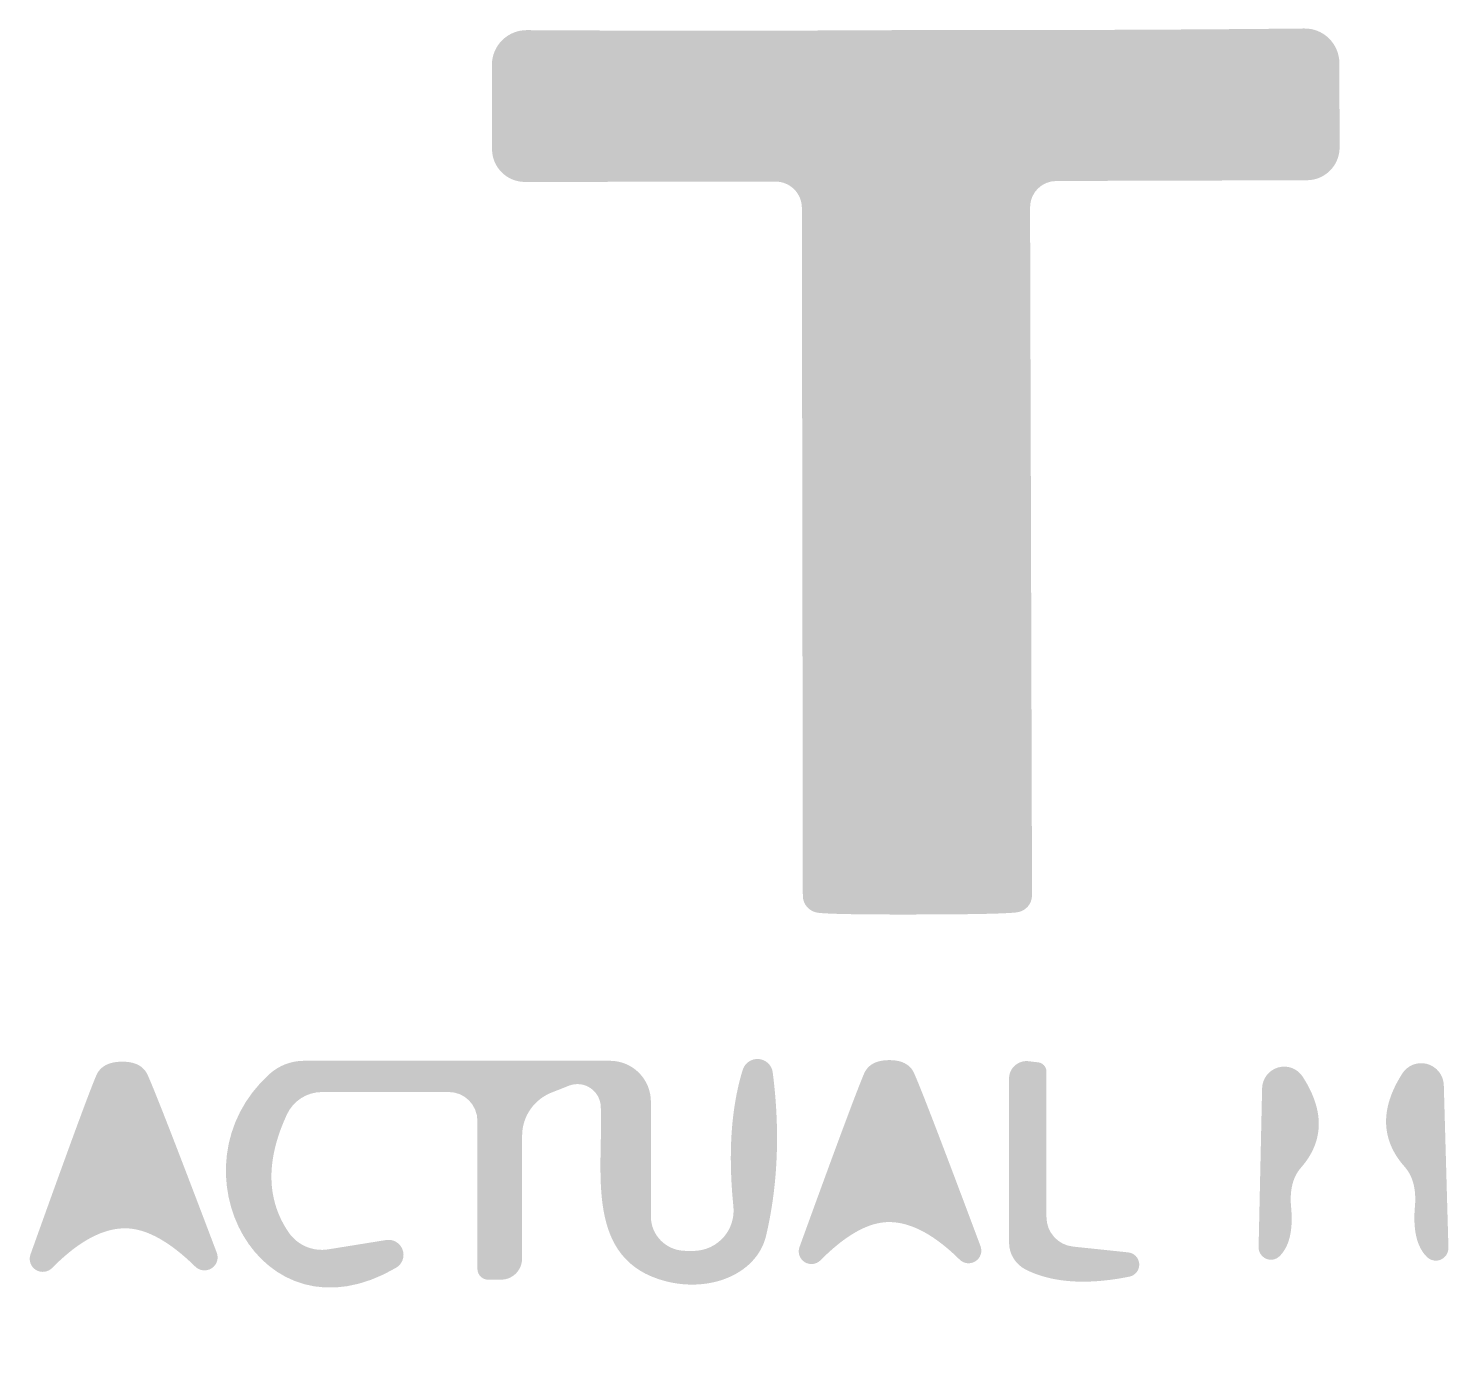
# Model space of a CAD drawing. Extents: x 0 to 650, y 0 to 488.
# Drawn here: x 372.96 to 409.8, y 12.78 to 47 of the extents above; entities that cross this region are included whole.
import ezdxf

# ---------------------------------------------------------------- set-up
doc = ezdxf.new("R2010")
doc.units = 0
doc.linetypes.add('Solid', pattern=[0])
doc.layers.add('Layer 1', color=7, linetype='Solid', lineweight=0)

msp = doc.modelspace()

# ---------------------------------------------------------------- hatches: boundary and pattern name
at = {"layer": 'Layer 1', "linetype": 'Solid', "lineweight": 0}
h = msp.add_hatch(color=8, dxfattribs=at)
edge = h.paths.add_edge_path(flags=0)
edge.add_spline(control_points=[(396.025, 24.015), (393.818, 24.01), (393.438, 24.061)], knot_values=[0, 0, 0, 1, 1, 1], degree=2, periodic=0)
edge.add_line((393.438, 24.061), (393.438, 24.061))
edge.add_spline(control_points=[(393.438, 24.061), (393.217, 24.09), (393.051, 24.279), (393.051, 24.503)], knot_values=[0, 0, 0, 0, 1, 1, 1, 1], degree=3, periodic=0)
edge.add_line((393.051, 24.503), (393.026, 42.346))
edge.add_line((393.026, 42.346), (393.026, 42.346))
edge.add_spline(control_points=[(393.026, 42.346), (393.025, 42.527), (392.953, 42.701), (392.825, 42.828)], knot_values=[0, 0, 0, 0, 1, 1, 1, 1], degree=3, periodic=0)
edge.add_spline(control_points=[(392.825, 42.828), (392.697, 42.956), (392.524, 43.028), (392.343, 43.027)], knot_values=[0, 0, 0, 0, 1, 1, 1, 1], degree=3, periodic=0)
edge.add_line((392.343, 43.027), (385.843, 43.018))
edge.add_spline(control_points=[(385.843, 43.018), (385.372, 43.018), (384.99, 43.399), (384.989, 43.87)], knot_values=[0, 0, 0, 0, 1, 1, 1, 1], degree=3, periodic=0)
edge.add_line((384.989, 43.87), (384.986, 46.056))
edge.add_line((384.986, 46.056), (384.986, 46.056))
edge.add_spline(control_points=[(384.986, 46.056), (384.986, 46.295), (385.081, 46.524), (385.251, 46.693)], knot_values=[0, 0, 0, 0, 1, 1, 1, 1], degree=3, periodic=0)
edge.add_spline(control_points=[(385.251, 46.693), (385.42, 46.862), (385.65, 46.957), (385.889, 46.956)], knot_values=[0, 0, 0, 0, 1, 1, 1, 1], degree=3, periodic=0)
edge.add_spline(control_points=[(385.889, 46.956), (390.681, 46.926), (395.975, 46.959)], knot_values=[0, 0, 0, 1, 1, 1], degree=2, periodic=0)
edge.add_spline(control_points=[(395.975, 46.959), (401.27, 46.949), (406.061, 46.999)], knot_values=[0, 0, 0, 1, 1, 1], degree=2, periodic=0)
edge.add_spline(control_points=[(406.061, 46.999), (406.301, 47.001), (406.531, 46.908), (406.701, 46.739)], knot_values=[0, 0, 0, 0, 1, 1, 1, 1], degree=3, periodic=0)
edge.add_spline(control_points=[(406.701, 46.739), (406.871, 46.571), (406.967, 46.342), (406.968, 46.103)], knot_values=[0, 0, 0, 0, 1, 1, 1, 1], degree=3, periodic=0)
edge.add_line((406.968, 46.103), (406.974, 43.917))
edge.add_line((406.974, 43.917), (406.974, 43.917))
edge.add_spline(control_points=[(406.974, 43.917), (406.976, 43.446), (406.595, 43.063), (406.124, 43.062)], knot_values=[0, 0, 0, 0, 1, 1, 1, 1], degree=3, periodic=0)
edge.add_line((406.124, 43.062), (399.625, 43.043))
edge.add_spline(control_points=[(399.625, 43.043), (399.248, 43.042), (398.944, 42.736), (398.945, 42.359)], knot_values=[0, 0, 0, 0, 1, 1, 1, 1], degree=3, periodic=0)
edge.add_line((398.945, 42.359), (398.996, 24.516))
edge.add_line((398.996, 24.516), (398.996, 24.516))
edge.add_spline(control_points=[(398.996, 24.516), (398.997, 24.292), (398.832, 24.102), (398.611, 24.072)], knot_values=[0, 0, 0, 0, 1, 1, 1, 1], degree=3, periodic=0)
edge.add_spline(control_points=[(398.611, 24.072), (398.231, 24.019), (396.025, 24.015)], knot_values=[0, 0, 0, 1, 1, 1], degree=2, periodic=0)
h = msp.add_hatch(color=252, dxfattribs=at)
edge = h.paths.add_edge_path(flags=0)
edge.add_spline(control_points=[(382.24, 15.57), (382.425, 15.601), (382.606, 15.495), (382.67, 15.318)], knot_values=[0, 0, 0, 0, 1, 1, 1, 1], degree=3, periodic=0)
edge.add_spline(control_points=[(382.67, 15.318), (382.734, 15.141), (382.662, 14.944), (382.5, 14.85)], knot_values=[0, 0, 0, 0, 1, 1, 1, 1], degree=3, periodic=0)
edge.add_spline(control_points=[(382.5, 14.85), (378.96, 12.78), (376.56, 17.48), (379.22, 19.88)], knot_values=[0, 0, 0, 0, 1, 1, 1, 1], degree=3, periodic=0)
edge.add_spline(control_points=[(379.22, 19.88), (379.465, 20.099), (379.782, 20.22), (380.11, 20.22)], knot_values=[0, 0, 0, 0, 1, 1, 1, 1], degree=3, periodic=0)
edge.add_line((380.11, 20.22), (388.05, 20.22))
edge.add_line((388.05, 20.22), (388.05, 20.22))
edge.add_spline(control_points=[(388.05, 20.22), (388.331, 20.22), (388.601, 20.108), (388.8, 19.91)], knot_values=[0, 0, 0, 0, 1, 1, 1, 1], degree=3, periodic=0)
edge.add_spline(control_points=[(388.8, 19.91), (388.998, 19.711), (389.11, 19.441), (389.11, 19.16)], knot_values=[0, 0, 0, 0, 1, 1, 1, 1], degree=3, periodic=0)
edge.add_line((389.11, 19.16), (389.11, 16.18))
edge.add_spline(control_points=[(389.11, 16.18), (389.11, 15.692), (389.507, 15.296), (390, 15.29)], knot_values=[0, 0, 0, 0, 1, 1, 1, 1], degree=3, periodic=0)
edge.add_line((390, 15.29), (390.26, 15.29))
edge.add_line((390.26, 15.29), (390.26, 15.29))
edge.add_spline(control_points=[(390.26, 15.29), (390.546, 15.303), (390.814, 15.434), (391.002, 15.651)], knot_values=[0, 0, 0, 0, 1, 1, 1, 1], degree=3, periodic=0)
edge.add_spline(control_points=[(391.002, 15.651), (391.189, 15.869), (391.279, 16.154), (391.25, 16.44)], knot_values=[0, 0, 0, 0, 1, 1, 1, 1], degree=3, periodic=0)
edge.add_spline(control_points=[(391.25, 16.44), (391.04, 18.51), (391.49, 19.98)], knot_values=[0, 0, 0, 1, 1, 1], degree=2, periodic=0)
edge.add_line((391.49, 19.98), (391.49, 19.98))
edge.add_spline(control_points=[(391.49, 19.98), (391.544, 20.161), (391.717, 20.281), (391.906, 20.266)], knot_values=[0, 0, 0, 0, 1, 1, 1, 1], degree=3, periodic=0)
edge.add_spline(control_points=[(391.906, 20.266), (392.094, 20.252), (392.246, 20.107), (392.27, 19.92)], knot_values=[0, 0, 0, 0, 1, 1, 1, 1], degree=3, periodic=0)
edge.add_spline(control_points=[(392.27, 19.92), (392.56, 17.67), (392.1, 15.69)], knot_values=[0, 0, 0, 1, 1, 1], degree=2, periodic=0)
edge.add_line((392.1, 15.69), (392.1, 15.69))
edge.add_spline(control_points=[(392.1, 15.69), (391.995, 15.23), (391.66, 14.844), (391.17, 14.62)], knot_values=[0, 0, 0, 0, 1, 1, 1, 1], degree=3, periodic=0)
edge.add_spline(control_points=[(391.17, 14.62), (390.681, 14.396), (390.079, 14.353), (389.5, 14.5)], knot_values=[0, 0, 0, 0, 1, 1, 1, 1], degree=3, periodic=0)
edge.add_spline(control_points=[(389.5, 14.5), (387.36, 15.05), (387.88, 17.38), (387.81, 19.03)], knot_values=[0, 0, 0, 0, 1, 1, 1, 1], degree=3, periodic=0)
edge.add_line((387.81, 19.03), (387.81, 19.03))
edge.add_spline(control_points=[(387.81, 19.03), (387.803, 19.224), (387.704, 19.402), (387.544, 19.511)], knot_values=[0, 0, 0, 0, 1, 1, 1, 1], degree=3, periodic=0)
edge.add_spline(control_points=[(387.544, 19.511), (387.384, 19.62), (387.182, 19.645), (387, 19.58)], knot_values=[0, 0, 0, 0, 1, 1, 1, 1], degree=3, periodic=0)
edge.add_line((387, 19.58), (386.57, 19.41))
edge.add_line((386.57, 19.41), (386.57, 19.41))
edge.add_spline(control_points=[(386.57, 19.41), (386.09, 19.236), (385.77, 18.784), (385.77, 18.28)], knot_values=[0, 0, 0, 0, 1, 1, 1, 1], degree=3, periodic=0)
edge.add_line((385.77, 18.28), (385.77, 15.09))
edge.add_line((385.77, 15.09), (385.77, 15.09))
edge.add_spline(control_points=[(385.77, 15.09), (385.77, 14.786), (385.524, 14.54), (385.22, 14.54)], knot_values=[0, 0, 0, 0, 1, 1, 1, 1], degree=3, periodic=0)
edge.add_line((385.22, 14.54), (384.9, 14.54))
edge.add_spline(control_points=[(384.9, 14.54), (384.74, 14.54), (384.61, 14.665), (384.61, 14.82)], knot_values=[0, 0, 0, 0, 1, 1, 1, 1], degree=3, periodic=0)
edge.add_line((384.61, 14.82), (384.61, 18.66))
edge.add_line((384.61, 18.66), (384.61, 18.66))
edge.add_spline(control_points=[(384.61, 18.66), (384.61, 19.074), (384.279, 19.41), (383.87, 19.41)], knot_values=[0, 0, 0, 0, 1, 1, 1, 1], degree=3, periodic=0)
edge.add_line((383.87, 19.41), (380.58, 19.41))
edge.add_line((380.58, 19.41), (380.58, 19.41))
edge.add_spline(control_points=[(380.58, 19.41), (380.19, 19.41), (379.835, 19.184), (379.67, 18.83)], knot_values=[0, 0, 0, 0, 1, 1, 1, 1], degree=3, periodic=0)
edge.add_spline(control_points=[(379.67, 18.83), (378.84, 17.04), (379.72, 15.76)], knot_values=[0, 0, 0, 1, 1, 1], degree=2, periodic=0)
edge.add_spline(control_points=[(379.72, 15.76), (379.952, 15.43), (380.353, 15.263), (380.75, 15.33)], knot_values=[0, 0, 0, 0, 1, 1, 1, 1], degree=3, periodic=0)
edge.add_line((380.75, 15.33), (382.24, 15.57))
h = msp.add_hatch(color=252, dxfattribs=at)
edge = h.paths.add_edge_path(flags=0)
edge.add_spline(control_points=[(375.386, 20.197), (375.901, 20.202), (376.059, 19.847)], knot_values=[0, 0, 0, 1, 1, 1], degree=2, periodic=0)
edge.add_spline(control_points=[(376.059, 19.847), (376.35, 19.2), (377.85, 15.24)], knot_values=[0, 0, 0, 1, 1, 1], degree=2, periodic=0)
edge.add_line((377.85, 15.24), (377.85, 15.24))
edge.add_spline(control_points=[(377.85, 15.24), (377.906, 15.091), (377.851, 14.924), (377.717, 14.838)], knot_values=[0, 0, 0, 0, 1, 1, 1, 1], degree=3, periodic=0)
edge.add_spline(control_points=[(377.717, 14.838), (377.584, 14.751), (377.407, 14.769), (377.293, 14.88)], knot_values=[0, 0, 0, 0, 1, 1, 1, 1], degree=3, periodic=0)
edge.add_spline(control_points=[(377.293, 14.88), (376.269, 15.882), (375.458, 15.874)], knot_values=[0, 0, 0, 1, 1, 1], degree=2, periodic=0)
edge.add_spline(control_points=[(375.458, 15.874), (374.586, 15.866), (373.58, 14.846)], knot_values=[0, 0, 0, 1, 1, 1], degree=2, periodic=0)
edge.add_line((373.58, 14.846), (373.58, 14.846))
edge.add_spline(control_points=[(373.58, 14.846), (373.468, 14.733), (373.292, 14.712), (373.157, 14.796)], knot_values=[0, 0, 0, 0, 1, 1, 1, 1], degree=3, periodic=0)
edge.add_spline(control_points=[(373.157, 14.796), (373.022, 14.879), (372.963, 15.046), (373.017, 15.195)], knot_values=[0, 0, 0, 0, 1, 1, 1, 1], degree=3, periodic=0)
edge.add_spline(control_points=[(373.017, 15.195), (374.443, 19.182), (374.722, 19.835)], knot_values=[0, 0, 0, 1, 1, 1], degree=2, periodic=0)
edge.add_spline(control_points=[(374.722, 19.835), (374.874, 20.192), (375.386, 20.197)], knot_values=[0, 0, 0, 1, 1, 1], degree=2, periodic=0)
h = msp.add_hatch(color=252, dxfattribs=at)
edge = h.paths.add_edge_path(flags=0)
edge.add_spline(control_points=[(395.279, 16.036), (394.491, 16.032), (393.509, 15.045)], knot_values=[0, 0, 0, 1, 1, 1], degree=2, periodic=0)
edge.add_spline(control_points=[(393.509, 15.045), (393.4, 14.935), (393.229, 14.916), (393.098, 14.998)], knot_values=[0, 0, 0, 0, 1, 1, 1, 1], degree=3, periodic=0)
edge.add_spline(control_points=[(393.098, 14.998), (392.967, 15.08), (392.911, 15.242), (392.964, 15.387)], knot_values=[0, 0, 0, 0, 1, 1, 1, 1], degree=3, periodic=0)
edge.add_spline(control_points=[(392.964, 15.387), (394.367, 19.255), (394.64, 19.887)], knot_values=[0, 0, 0, 1, 1, 1], degree=2, periodic=0)
edge.add_spline(control_points=[(394.64, 19.887), (394.79, 20.235), (395.29, 20.237)], knot_values=[0, 0, 0, 1, 1, 1], degree=2, periodic=0)
edge.add_spline(control_points=[(395.29, 20.237), (395.787, 20.239), (395.939, 19.894)], knot_values=[0, 0, 0, 1, 1, 1], degree=2, periodic=0)
edge.add_spline(control_points=[(395.939, 19.894), (396.219, 19.264), (397.66, 15.41)], knot_values=[0, 0, 0, 1, 1, 1], degree=2, periodic=0)
edge.add_line((397.66, 15.41), (397.66, 15.41))
edge.add_spline(control_points=[(397.66, 15.41), (397.714, 15.265), (397.66, 15.103), (397.529, 15.02)], knot_values=[0, 0, 0, 0, 1, 1, 1, 1], degree=3, periodic=0)
edge.add_spline(control_points=[(397.529, 15.02), (397.399, 14.936), (397.228, 14.954), (397.118, 15.063)], knot_values=[0, 0, 0, 0, 1, 1, 1, 1], degree=3, periodic=0)
edge.add_spline(control_points=[(397.118, 15.063), (396.127, 16.04), (395.279, 16.036)], knot_values=[0, 0, 0, 1, 1, 1], degree=2, periodic=0)
h = msp.add_hatch(color=252, dxfattribs=at)
edge = h.paths.add_edge_path(flags=0)
edge.add_line((398.4, 15.5), (398.4, 19.76))
edge.add_spline(control_points=[(398.4, 19.76), (398.4, 19.888), (398.454, 20.01), (398.55, 20.095)], knot_values=[0, 0, 0, 0, 1, 1, 1, 1], degree=3, periodic=0)
edge.add_spline(control_points=[(398.55, 20.095), (398.645, 20.181), (398.772, 20.223), (398.9, 20.21)], knot_values=[0, 0, 0, 0, 1, 1, 1, 1], degree=3, periodic=0)
edge.add_line((398.9, 20.21), (399.15, 20.18))
edge.add_spline(control_points=[(399.15, 20.18), (399.275, 20.169), (399.37, 20.065), (399.37, 19.94)], knot_values=[0, 0, 0, 0, 1, 1, 1, 1], degree=3, periodic=0)
edge.add_line((399.37, 19.94), (399.37, 16.17))
edge.add_line((399.37, 16.17), (399.37, 16.17))
edge.add_spline(control_points=[(399.37, 16.17), (399.37, 15.772), (399.668, 15.44), (400.06, 15.4)], knot_values=[0, 0, 0, 0, 1, 1, 1, 1], degree=3, periodic=0)
edge.add_line((400.06, 15.4), (401.49, 15.25))
edge.add_line((401.49, 15.25), (401.49, 15.25))
edge.add_spline(control_points=[(401.49, 15.25), (401.647, 15.235), (401.769, 15.106), (401.777, 14.948)], knot_values=[0, 0, 0, 0, 1, 1, 1, 1], degree=3, periodic=0)
edge.add_spline(control_points=[(401.777, 14.948), (401.784, 14.791), (401.675, 14.651), (401.52, 14.62)], knot_values=[0, 0, 0, 0, 1, 1, 1, 1], degree=3, periodic=0)
edge.add_spline(control_points=[(401.52, 14.62), (399.87, 14.29), (398.84, 14.8)], knot_values=[0, 0, 0, 1, 1, 1], degree=2, periodic=0)
edge.add_spline(control_points=[(398.84, 14.8), (398.57, 14.935), (398.4, 15.206), (398.4, 15.5)], knot_values=[0, 0, 0, 0, 1, 1, 1, 1], degree=3, periodic=0)
edge.add_line((398.4, 15.5), (398.4, 15.5))
h = msp.add_hatch(color=252, dxfattribs=at)
edge = h.paths.add_edge_path(flags=0)
edge.add_line((404.873, 15.388), (404.964, 19.508))
edge.add_line((404.964, 19.508), (404.964, 19.508))
edge.add_spline(control_points=[(404.964, 19.508), (404.97, 19.76), (405.14, 19.979), (405.382, 20.048)], knot_values=[0, 0, 0, 0, 1, 1, 1, 1], degree=3, periodic=0)
edge.add_spline(control_points=[(405.382, 20.048), (405.625, 20.116), (405.883, 20.018), (406.018, 19.805)], knot_values=[0, 0, 0, 0, 1, 1, 1, 1], degree=3, periodic=0)
edge.add_spline(control_points=[(406.018, 19.805), (406.875, 18.475), (405.965, 17.439)], knot_values=[0, 0, 0, 1, 1, 1], degree=2, periodic=0)
edge.add_spline(control_points=[(405.965, 17.439), (405.656, 17.078), (405.716, 16.426)], knot_values=[0, 0, 0, 1, 1, 1], degree=2, periodic=0)
edge.add_spline(control_points=[(405.716, 16.426), (405.8, 15.528), (405.415, 15.15)], knot_values=[0, 0, 0, 1, 1, 1], degree=2, periodic=0)
edge.add_spline(control_points=[(405.415, 15.15), (405.322, 15.059), (405.183, 15.034), (405.065, 15.087)], knot_values=[0, 0, 0, 0, 1, 1, 1, 1], degree=3, periodic=0)
edge.add_spline(control_points=[(405.065, 15.087), (404.946, 15.139), (404.87, 15.258), (404.873, 15.388)], knot_values=[0, 0, 0, 0, 1, 1, 1, 1], degree=3, periodic=0)
h = msp.add_hatch(color=252, dxfattribs=at)
edge = h.paths.add_edge_path(flags=0)
edge.add_line((409.797, 15.374), (409.797, 15.374))
edge.add_spline(control_points=[(409.797, 15.374), (409.801, 15.241), (409.724, 15.119), (409.603, 15.064)], knot_values=[0, 0, 0, 0, 1, 1, 1, 1], degree=3, periodic=0)
edge.add_spline(control_points=[(409.603, 15.064), (409.482, 15.01), (409.34, 15.035), (409.245, 15.126)], knot_values=[0, 0, 0, 0, 1, 1, 1, 1], degree=3, periodic=0)
edge.add_spline(control_points=[(409.245, 15.126), (408.848, 15.511), (408.927, 16.43)], knot_values=[0, 0, 0, 1, 1, 1], degree=2, periodic=0)
edge.add_spline(control_points=[(408.927, 16.43), (408.986, 17.097), (408.666, 17.465)], knot_values=[0, 0, 0, 1, 1, 1], degree=2, periodic=0)
edge.add_spline(control_points=[(408.666, 17.465), (407.729, 18.519), (408.597, 19.885)], knot_values=[0, 0, 0, 1, 1, 1], degree=2, periodic=0)
edge.add_line((408.597, 19.885), (408.597, 19.885))
edge.add_spline(control_points=[(408.597, 19.885), (408.733, 20.104), (408.997, 20.206), (409.245, 20.138)], knot_values=[0, 0, 0, 0, 1, 1, 1, 1], degree=3, periodic=0)
edge.add_spline(control_points=[(409.245, 20.138), (409.494, 20.069), (409.669, 19.846), (409.677, 19.588)], knot_values=[0, 0, 0, 0, 1, 1, 1, 1], degree=3, periodic=0)
edge.add_line((409.677, 19.588), (409.797, 15.374))

doc.saveas('drawing.dxf')
